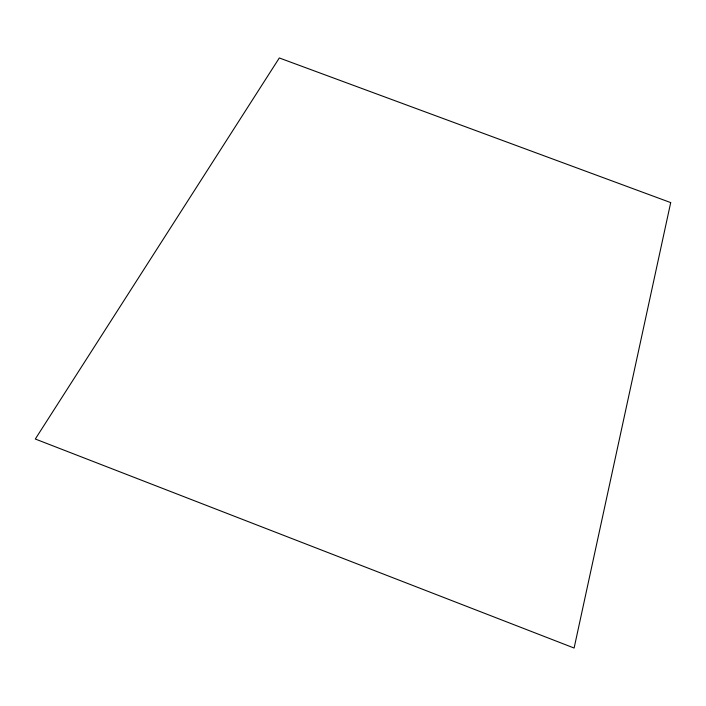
<?xml version="1.0" encoding="UTF-8"?>
<svg xmlns="http://www.w3.org/2000/svg" width="706" height="706" viewBox="0 0 706 706"><rect width="100%" height="100%" fill="white"/><g stroke="black" fill="none" stroke-linecap="round" stroke-linejoin="round"><path stroke-width="1.06" d="M670.7 202.596L574.11 648.037L35.3 439.017L279.311 57.963L670.7 202.596"/></g></svg>
